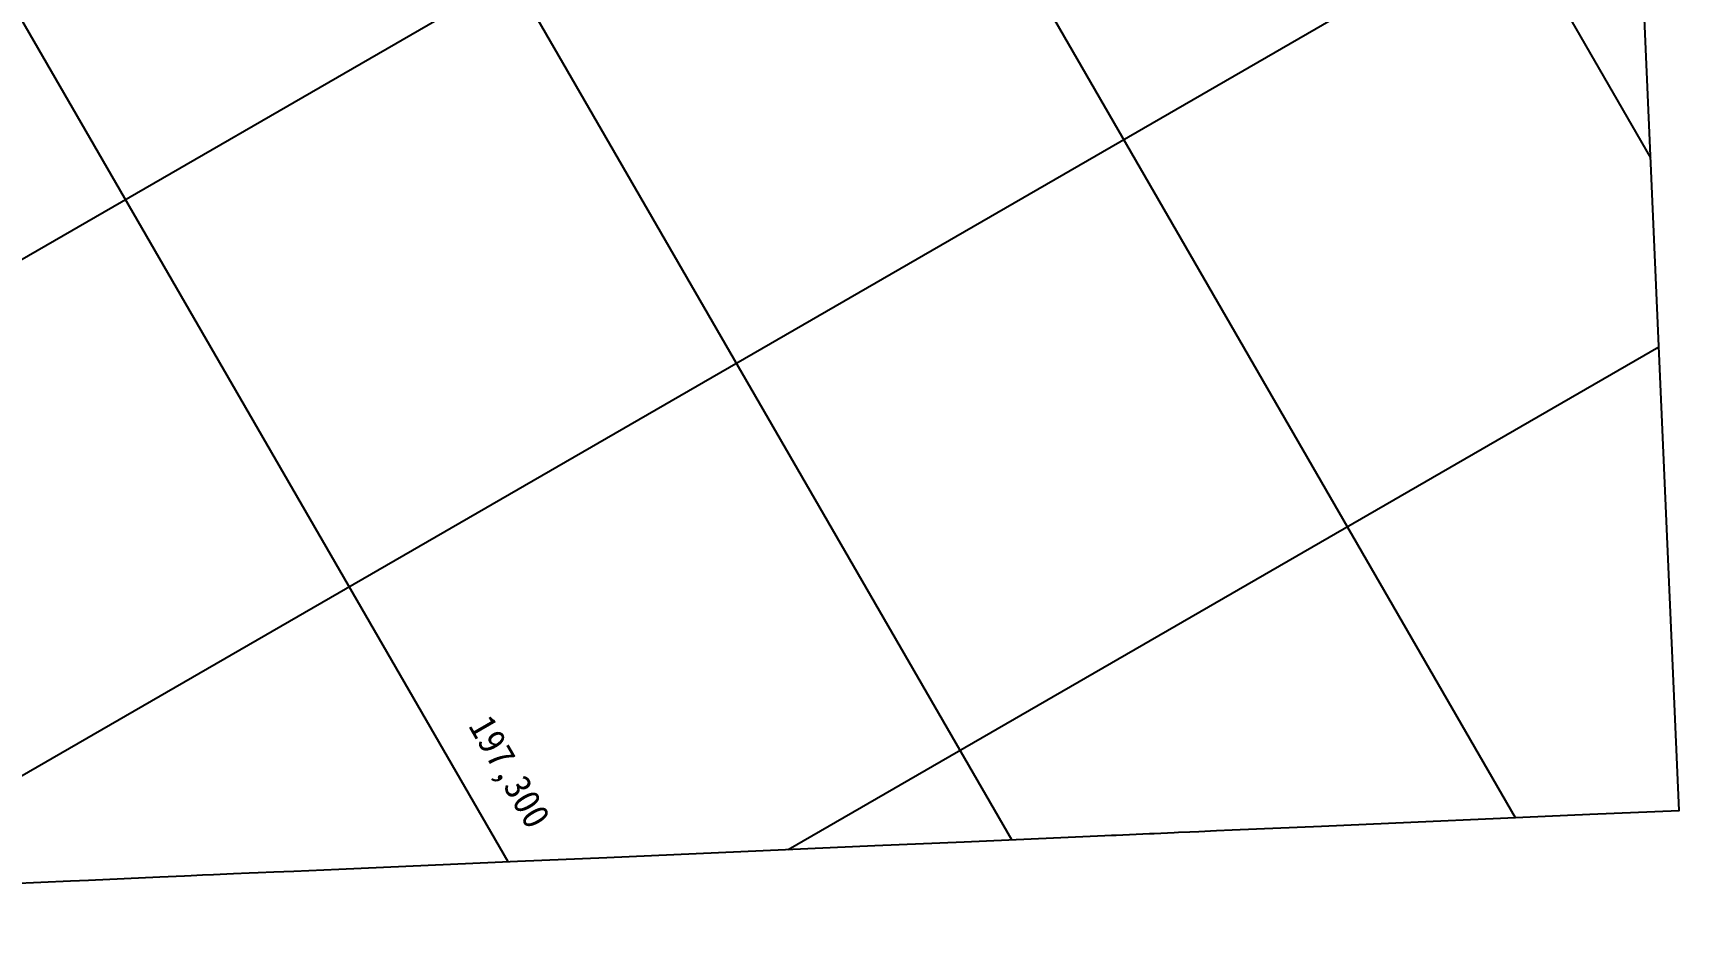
# Model space of a CAD drawing. Header units: feet. Extents: x 226743 to 230948, y 199106 to 202076.
# Drawn here: x 229600.8 to 229968.9, y 200634.5 to 200836.1 of the extents above; entities that cross this region are included whole.
import ezdxf

# ---------------------------------------------------------------- set-up
doc = ezdxf.new("R2010")
doc.units = ezdxf.units.FT
doc.header["$LTSCALE"] = 10
doc.header["$MEASUREMENT"] = 0
for name, color, linetype in [('CV-GRID-LINE', 1, 'CONTINUOUS'), ('CV-GRID-TEXT', 4, 'CONTINUOUS'), ('CZ-LIN1', 7, 'CONTINUOUS')]:
    doc.layers.add(name, color=color, linetype=linetype)
doc.styles.add('HS', font='DotumChe.ttf')

msp = doc.modelspace()

# ---------------------------------------------------------------- linework, layer by layer
at = {"layer": 'CV-GRID-LINE'}
for p, q in [((229706.62, 201251.31), (229962.46, 200808.17)), ((229594, 201246.38), (229932.19, 200660.61)), ((229481.37, 201241.45), (229819.57, 200655.68)), ((229368.75, 201236.51), (229706.94, 200650.75)), ((229336.84, 200634.54), (229954.45, 200991.12)), ((229553.25, 200644.02), (229959.38, 200878.5)), ((229769.66, 200653.49), (229964.31, 200765.88))]:
    msp.add_line(p, q, dxfattribs=at)
at = {"layer": 'CZ-LIN1'}
msp.add_lwpolyline([(229589.22, 200645.59), (229609.2, 200646.47), (229613.19, 200646.64), (229629.18, 200647.34), (229634.67, 200647.58), (229636.17, 200647.65), (229638.67, 200647.76), (229641.17, 200647.87), (229645.66, 200648.06), (229649.16, 200648.22), (229651.16, 200648.3), (229654.65, 200648.46), (229659.15, 200648.65), (229669.14, 200649.09), (229689.12, 200649.96), (229709.1, 200650.84), (229729.08, 200651.71), (229749.06, 200652.59), (229769.04, 200653.46), (229789.02, 200654.34), (229809.01, 200655.21), (229828.99, 200656.09), (229840.48, 200656.59), (229841.97, 200656.66), (229842.97, 200656.7), (229848.97, 200656.96), (229850.47, 200657.03), (229851.47, 200657.07), (229855.96, 200657.27), (229856.96, 200657.31), (229859.46, 200657.42), (229861.46, 200657.51), (229865.45, 200657.68), (229868.95, 200657.84), (229888.93, 200658.71), (229908.91, 200659.59), (229928.89, 200660.46), (229948.87, 200661.34), (229968.85, 200662.21), (229968.85, 200662.21), (229942.61, 201261.64)], dxfattribs=at)

# ---------------------------------------------------------------- texts
at = {"layer": 'CV-GRID-TEXT', "style": 'HS'}
msp.add_text('197,300', height=6, rotation=300, dxfattribs=at).set_placement((229698.02, 200681.12))

doc.saveas('drawing.dxf')
